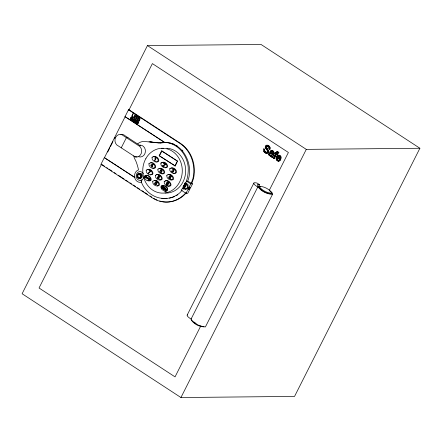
<?xml version="1.0" encoding="UTF-8"?>
<svg xmlns="http://www.w3.org/2000/svg" width="442" height="442" viewBox="0 0 442 442"><rect width="100%" height="100%" fill="white"/><g stroke="black" fill="none" stroke-linecap="round" stroke-linejoin="round"><path stroke-width="0.66" d="M189.668 187.496L189.303 187.314L188.226 189.452L188.983 189.391L189.938 187.496L189.193 187.071M271.714 151.341L270.719 151.838L270.056 151.252C275.029 148.567 274.642 154.645 272.416 157.341L272.161 157.346C272.913 155.12 275.697 151.396 271.719 150.54M272.161 157.346L271.388 156.838L271.548 156.131M137.799 143.749A11.917 10.492 89.4 0 1 145.595 141.578L159.059 142.998L160.38 142.595A28.073 24.719 89.4 0 1 188.187 166.739C188.64 174.977 186.983 183.971 181.076 190.088L185.999 193.309L187.745 193.287L192.502 183.872L187.734 181.137C194.745 163.396 181.016 138.451 160.236 142.987M266.758 152.44C269.78 150.755 263.846 148.611 265.382 146.158C266.99 143.528 271.366 146.639 269.946 149.186L268.896 148.755L268.659 146.965L267.421 146.147L266.714 146.258C265.548 148.368 272.421 152.761 266.399 153.374M269.946 149.186L269.145 148.755L269.222 147.501M143.788 177.137A4.403 3.873 89.4 0 1 141.993 179.811L141.39 182.181C145.269 192.38 155.943 199.795 166.999 198.254M276.256 158.037L276.405 157.468M266.609 152.418L264.902 151.236L264.487 149.302C263.62 151.042 266.018 153.236 267.614 152.136M269.692 149.192C270.57 147.424 269.001 145.462 267.233 145.169M264.736 149.302L263.697 148.888C262.659 150.91 264.543 153.291 266.648 153.374M267.808 151.86L267.824 150.827M265.454 146.639L265.946 145.7L266.896 145.169M191.204 183.402L192.894 178.728A31.448 27.691 89.4 0 0 179.888 143.368L128.495 109.787L125.025 116.655L164.855 142.578L125.025 116.655M191.773 183.397L193.463 178.723A31.448 27.691 89.4 0 0 180.458 143.363L129.064 109.782L128.495 109.787M158.816 177.971L158.689 178.225A0.663 0.586 89.4 0 1 158.037 178.419L157.612 177.922L157.755 177.27A0.657 0.58 89.4 0 1 158.402 177.071L158.628 177.214M191.718 320.069L191.541 320.45C194.276 324.113 199.348 326.804 203.928 326.853M147.451 45.587L22.1 293.737L180.938 397.529L294.549 396.413L419.9 148.263L261.062 44.471L147.451 45.587L306.289 149.379L419.9 148.263M185.767 192.834A31.448 27.691 89.4 0 1 152.357 197.867L100.964 164.28L104.323 157.634L134.744 177.369M104.478 157.628L125.174 116.655M104.428 166.164L101.538 164.275L39.04 288.007L175.043 376.882L200.867 325.754M107.726 152.031L109.848 147.832M110.506 146.517L112.953 141.683M114.528 138.561L115.147 137.335M128.788 110.329L152.391 63.604L288.399 152.479L269.316 190.253M130.141 118.959L131.053 117.207L138.744 122.235L137.838 123.987L130.163 118.959M121.252 147.838L126.384 137.683L127.953 137.666M159.175 155.7L175.231 165.96L159.175 155.7L161.573 150.96L161.927 150.96L177.623 161.214L161.573 150.96M159.529 155.7L161.927 150.96M148.164 179.115L147.705 178.662L147.866 178.336L148.39 178.529L148.076 177.927L148.628 178.143L148.02 177.739L147.534 178.701L148.937 179.231C148.987 180.579 149.534 176.794 148.225 179.154M174.872 165.96L177.27 161.22M175.529 165.363L177.027 162.402M185.999 193.309L190.756 183.889L192.502 183.872M188.983 189.391L189.833 187.436L189.198 187.193L189.574 187.436M187.17 315.091L253.863 183.071M257.769 187.038A7.669 1.84 26.8 0 1 253.807 183.413A7.669 1.84 26.8 0 1 257.205 183.148L259.631 184.734A4.768 1.144 26.8 0 0 258.918 186.541L257.769 187.038L191.082 319.058A7.669 1.84 26.8 0 1 187.452 314.864M274.438 156.208L275.681 153.75L274.802 153.324C274.957 151.722 276.858 153.938 275.134 152.672M274.802 153.324L275.355 152.667M258.703 186.574L259.631 184.734M277.156 151.595L278.88 152.418L278.399 153.081L276.985 152.766L276.526 153.578L277.598 154.136L277.272 154.788L276.416 154.23L274.023 158.54L273.283 158.059L275.46 153.75M275.791 153.098L276.51 151.877L277.377 151.595M274.023 158.54L276.416 154.23M276.747 153.578L277.427 152.6M276.195 154.236L277.051 154.788L277.598 154.136M269.261 190.502L271.841 192.568L272.67 194.044L205.392 326.947C200.071 326.588 193.95 323.715 190.999 319.223L191.331 318.837M180.938 397.529L306.289 149.379M188.226 189.452L189.673 187.375M270.239 152.606L272.769 153.556L273.04 152.473L271.858 151.396M272.769 153.556L273.289 152.473M278.62 160.308C277.09 160.601 276.338 158.7 277.051 157.545L280.316 159.678L280.836 157.186A2.376 2.088 89.4 0 0 280.145 155.888L279.294 155.335A2.431 2.138 89.4 0 0 277.924 155.302C273.941 156.628 276.819 163.501 280.184 160.44L279.471 159.827L278.344 160.308M280.316 159.678L280.968 158.855L281.118 157.186A2.376 2.088 89.4 0 0 280.427 155.888L279.576 155.335A2.431 2.138 89.4 0 0 278.206 155.302L276.653 156.871M276.278 152.567L277.029 151.678M272.255 154.987L272.532 154.518M278.178 153.081L278.88 152.418M161.606 163.065L161.971 162.612M278.885 156.059L279.996 157.02L279.885 158.479L277.443 156.882L278.902 156.048M277.443 156.882L278.631 156.098M272.67 194.044L272.333 194.425C267.012 194.071 260.89 191.198 257.94 186.706L259.084 186.215L260.321 186.386M182.253 190.077L179.977 192.673A28.073 24.719 89.4 0 1 161.722 198.248M188.32 189.513L188.618 189.331M270.056 151.252L271.482 150.501M280.184 160.44L278.637 161.181M270.719 151.838L272.112 151.391L273.046 152.031M279.04 160.159L279.471 159.827M271.371 155.485L272.438 154.214L270.333 153.484M153.147 156.816C156.07 154.645 161.684 160.971 157.186 162.054M145.484 175.712C149.446 173.06 154.733 182.596 147.91 180.601M158.998 168.689C161.921 166.523 167.535 172.85 163.032 173.933M156.496 174.839C160.457 172.187 165.744 181.723 158.921 179.728M170.839 168.269C173.761 166.104 179.375 172.43 174.872 173.513M167.927 174.811C171.888 172.159 177.17 181.69 170.347 179.695M165.302 181.027C169.264 178.375 174.546 187.911 167.722 185.916M162.098 185.916C169.921 183.949 169.275 196.287 161.634 189.121C157.656 181.22 172.319 188.612 165.424 191.165M143.39 173.8A4.403 3.873 89.4 0 0 138.39 172.015A4.403 3.873 89.4 0 0 136.407 177.513A4.403 3.873 89.4 0 0 141.059 180.253L141.993 179.811M267.018 153.352C271.366 151.612 265.272 148.462 266.46 146.263L267.675 146.147L268.907 146.959M259.791 186.828L259.023 187.364C261.758 191.027 266.83 193.718 271.41 193.767L271.333 192.789M270.156 152.6L269.045 153.402L268.918 154.678M150.595 162.827C154.805 161.148 158.418 170.026 152.473 168.004M162.518 162.319C165.982 160.811 170.502 168.187 165.22 167.767M147.843 169.385C151.308 167.877 155.827 175.253 150.551 174.833M154.391 180.507C157.855 178.999 162.369 186.375 157.092 185.955M271.62 155.479C270.67 155.822 269.128 155.037 269.598 153.899A0.823 0.729 89.4 0 1 270.106 153.49L270.587 153.484M270.974 156.203L271.802 156.125M164.855 142.578L160.385 142.987L148.998 141.783M153.965 142.324L154.927 142.313M168.01 142.578L168.579 142.573M135.081 156.838A5.961 5.249 89.4 0 0 141.28 153.357A5.961 5.249 89.4 0 0 139.031 145.915L123.633 135.882A5.973 5.26 89.4 0 0 115.627 137.407A5.973 5.26 89.4 0 0 118.5 146.037L135.081 156.838L137.048 156.822M271.388 156.838L272.416 157.341M273.283 158.059L274.244 158.534M100.964 164.28L101.538 164.275M187.734 181.137L186.557 181.148L190.756 183.889M277.206 152.6L277.681 152.6M278.62 156.048L279.941 156.474M270.476 156.175L271.228 156.203M150.346 141.832L152.308 142.037M154.54 142.318L156.418 142.517M271.206 155.54L269.985 154.954L269.852 153.899A0.823 0.729 89.4 0 1 270.36 153.49M278.559 161.192L277.018 160.446L276.267 159.12M272.686 154.208L271.316 153.739M270.725 156.17C266.161 155.136 269.985 150.484 273.018 153.551M169.827 142.948L174.198 144.274M155.573 161.7L156.402 161.971M173.264 173.159L174.087 173.43M161.424 173.579L162.247 173.85M164.523 190.8L165.352 191.071M278.211 160.28L277.355 159.656L277.09 158.347L277.333 157.545L278.421 158.253M277.554 151.656L278.664 152.424M265.996 153.214L264.631 152.324L263.791 151.053M263.697 148.888L264.487 149.302M270.266 156.037L269.045 154.993M195.16 322.887L196.176 323.5M189.938 187.496L189.309 187.425L188.342 189.342L188.872 189.215L189.485 187.425M276.526 153.578L277.377 154.136M275.023 153.324L275.681 153.75M277.725 156.882L280.167 158.479L280.14 156.722M279.51 158.965L280.593 159.678M176.502 145.562L177.618 146.291M188.507 189.082L188.878 189.325M104.323 157.634L135.081 177.728M106.737 167.673L107.892 168.43M109.047 169.181L111.931 171.071M114.24 172.579L115.975 173.712M118.285 175.22L124.058 178.993M125.793 180.126L128.103 181.634M129.832 182.767L131.567 183.9M133.296 185.032L135.606 186.541M137.34 187.673L139.65 189.182M141.959 190.69L143.689 191.822M144.849 192.579L147.733 194.463M150.042 195.972L151.777 197.104M193.834 321.964L194.823 322.654M277.99 152.75L278.399 153.081M279.189 159.833L279.902 160.44M270.305 151.247L270.974 151.833M182.082 150.004L182.916 150.949M266.09 148.716L267.592 150.435M265.504 147.672L265.736 148.208M141.059 180.253L141.39 182.181L140.147 182.369A6.381 5.619 89.4 0 1 134.705 177.645A6.381 5.619 89.4 0 1 137.302 170.468L138.512 169.899L138.412 169.413A45.863 40.377 89.4 0 0 135.584 160.407A11.917 10.492 89.4 0 1 133.782 155.888M138.921 173.607A2.608 2.293 89.4 0 1 142.346 175.518A2.608 2.293 89.4 0 1 139.49 178.38M138.932 178.12A2.608 2.293 89.4 0 1 138.457 177.706M120.876 134.484A5.973 5.26 89.4 0 1 125.202 135.865L140.55 145.899A5.961 5.249 89.4 0 0 139.285 145.308M177.866 194.707A28.073 24.719 89.4 0 1 176.148 195.74M174.38 196.607A28.073 24.719 89.4 0 1 169.38 198.132M186.342 192.828A31.448 27.691 89.4 0 1 159.617 200.994M157.109 200.088A31.448 27.691 89.4 0 1 153.501 198.22M140.164 145.081A5.961 5.249 89.4 0 1 145.39 151.816A5.961 5.249 89.4 0 1 138.843 156.805M161.667 148.716A22.443 19.763 89.4 0 1 163.573 148.357M166.805 148.236A22.443 19.763 89.4 0 1 185.64 171.745A22.443 19.763 89.4 0 1 164.993 193.071M158.612 177.286A0.663 0.586 89.4 0 1 158.788 178.027M146.274 177.513L146.888 177.877L146.446 178.004A0.674 0.591 89.4 0 1 146.263 177.872C145.794 176.319 148.092 176.944 146.274 177.513M163.501 187.612L163.733 188.093A0.558 0.492 89.4 0 0 163.971 188.17L164.468 187.425L163.711 187.143A0.762 0.674 89.4 0 0 163.523 187.469L163.501 187.612M131.385 119.169C131.826 120.97 133.324 117.478 131.694 118.439A1.409 1.243 89.4 0 0 131.44 118.892L131.385 119.169M159.783 176.358L159.783 176.535A0.878 0.773 89.4 0 1 159.556 177.054L158.987 177.22C160.07 180.513 155.12 177.43 158.242 176.734C157.358 175.424 159.761 174.899 159.783 176.358M165.302 164.242L165.264 164.612A1.039 0.917 89.4 0 1 164.949 165.104L162.971 165.772L164.275 166.623L164.093 166.977C158.667 164.993 166.999 165.667 164.396 163.617A0.597 0.525 89.4 0 0 163.965 163.75L163.49 163.722L163.761 163.402A0.912 0.801 89.4 0 1 164.242 163.225L165.302 164.242M131.451 118.075C132.191 117.583 129.76 117.721 130.721 119.08C131.755 119.555 129.876 117.6 131.451 118.075M131.523 119.125C132.362 120.528 132.396 116.975 131.523 119.125M136.512 118.467C136.379 119.776 134.412 118.506 135.014 117.583L134.644 117.39C133.501 119.799 138.313 120.058 136.55 117.633C134.351 116.29 137.484 115.401 137.081 117.329L137.456 117.528L137.374 116.356L136.589 115.727L135.782 115.738A0.939 0.823 89.4 0 0 135.351 116.34L136.512 118.467M185.629 185.916C183.021 189.684 188.154 184.419 184.784 185.552C184.275 186.867 183.303 185.535 184.331 185.093C185.325 184.408 182.971 185.099 183.657 186.137A0.635 0.558 89.4 0 0 183.878 186.408A0.569 0.497 89.4 0 0 184.303 186.452L185.181 185.623L185.629 185.916M139.584 120.102L139.573 120.395A1.083 0.956 89.4 0 1 139.18 121.042L138.434 121.163L136.871 120.213L138.49 117.008C139.655 117.08 141.064 119.296 139.335 119.555L139.584 120.102M173.253 171.165L172.899 171.844L172.303 171.822A0.619 0.541 89.4 0 1 172.021 171.209L172.082 170.888L171.667 170.927A1.022 0.901 89.4 0 0 171.684 171.513C172.33 173.292 174.176 171.513 173.607 170.695A0.735 0.646 89.4 0 0 174.065 170.33L174.142 170.115A0.878 0.773 89.4 0 0 174.032 169.413L173.369 168.905A0.956 0.845 89.4 0 0 172.761 169.037L172.496 169.303L172.789 169.579C174.198 168.695 173.761 170.861 172.689 170.518L173.253 171.165M157.148 182.402C157.159 183.408 156.159 185.507 154.976 184.535A0.917 0.807 89.4 0 1 154.7 183.971C154.352 182.596 156.612 180.209 157.148 182.402M131.793 116.163C132.047 118.887 135.55 117.196 135.246 114.887L134.876 114.644C134.224 119.169 130.302 116.555 133.401 113.677L133.025 113.434L131.793 116.163M161.91 171.325L161.65 172.159A1.232 1.083 89.4 0 1 161.197 172.535L160.015 172.176A1.006 0.89 89.4 0 1 159.8 171.64L159.888 171.048L160.181 171.529A0.63 0.552 89.4 0 0 160.468 172.142L161.092 172.142L161.501 171.468A0.68 0.602 89.4 0 0 161.452 171.037L160.264 170.452L161.302 169.076L162.623 169.938L162.441 170.292L161.385 169.601L160.833 170.314L161.59 170.579L161.91 171.325M184.817 188.088L184.021 189.209L182.292 188.253L182.435 187.966C184.099 190.447 185.684 187.126 183.005 186.833L183.154 186.546L184.253 187.27L184.817 188.088M155.054 183.684C156.932 186.878 157.385 177.988 155.054 183.684M167.126 182.982C167.07 184.607 169.209 183.187 168.126 182.325A0.624 0.547 89.4 0 0 167.772 182.248L167.126 182.982M170.75 177.634L169.988 178.861L168.921 178.435A1.099 0.967 89.4 0 1 168.739 177.717C168.789 176.662 169.999 174.761 171.087 175.944A0.878 0.773 89.4 0 1 171.281 176.585L171.203 176.949L170.866 176.767C171.192 175.612 169.568 175.805 169.457 176.767A0.983 0.867 89.4 0 1 170.109 176.695L170.75 177.634M162.617 186.292L162.076 186.314L162.253 185.966L162.617 186.292M166.75 182.9L167.032 183.844L167.977 184.054A2.127 1.873 89.4 0 1 167.546 184.64L167.258 184.811A0.652 0.575 89.4 0 1 166.811 184.739L166.612 183.977L166.28 183.806L166.203 184.17A0.862 0.757 89.4 0 0 166.391 184.806L166.943 185.176A1.061 0.934 89.4 0 0 167.402 185.159L168.413 184.043L168.728 182.778A1.111 0.978 89.4 0 0 168.242 181.993L167.325 181.966L166.75 182.9M186.629 183.938L186.237 184.878L185.579 184.447L186.121 183.579L186.629 183.938M134.329 119.821L134.042 120.351L133.517 120.163L133.136 120.627L133.804 119.307L134.329 119.821M137.821 175.524L138.026 176.794A1.768 1.558 89.4 0 0 138.97 177.562L139.744 177.551A1.657 1.459 89.4 0 0 140.766 176.336L140.153 174.562L139.849 175.165L139.871 174.413L138.479 174.485A1.624 1.431 89.4 0 0 137.821 175.524M163.628 187.585C164.225 189.049 164.551 186.148 163.628 187.585M185.717 183.424L185.353 184.303L184.778 183.922L185.27 183.121L185.717 183.424M139.755 118.616L139.329 119.213L138.186 118.6L138.672 117.627L139.755 118.616M164.441 188.159L164.584 188.629A0.691 0.608 89.4 0 0 164.794 188.778L165.314 188.447C163.385 188.502 165.645 187.817 165.28 187.784A0.707 0.619 89.4 0 0 165.07 187.651L164.7 187.712A0.685 0.602 89.4 0 0 164.551 187.872L164.441 188.159M150.175 179.308C149.606 180.568 149.208 179.413 149.595 178.772L150.175 179.308M163.584 186.844C163.015 188.121 162.601 186.949 162.999 186.297L163.584 186.844M164.75 189.209C164.325 190.182 163.838 189.43 164.247 188.751L164.75 189.209M136.661 122.158L136.363 122.622L135.766 122.346L136.434 121.025L136.915 121.462L136.661 122.158M149.004 178.783L148.96 179.109L148.672 178.922L149.004 178.783M134.186 119.881L133.595 120.009L133.838 119.533L134.186 119.881M162.75 186.336L161.706 186.751L162.197 185.778L162.75 186.336M136.523 122.163L135.959 122.263L136.186 121.81L136.523 122.163M141.092 176.076L140.495 177.452L139.208 177.927A2.105 1.856 89.4 0 1 137.965 177.231L137.506 175.772A1.934 1.702 89.4 0 1 138.092 174.408L140.158 173.839L141.092 176.076M186.905 183.96L186.32 185.308L184.408 184.06C184.75 182.11 185.773 183.215 186.419 183.237A0.729 0.646 89.4 0 1 186.806 183.54L186.905 183.96M169.142 177.573L169.397 178.452A0.58 0.514 89.4 0 0 169.722 178.529A0.718 0.635 89.4 0 0 170.071 178.347L170.358 177.778A0.674 0.591 89.4 0 0 170.314 177.364L169.734 176.982L169.142 177.573M136.782 121.578C136.351 122.39 136.291 120.738 136.782 121.578M134.948 120.053L134.628 121.605L134.246 120.821L133.832 121.086L134.948 120.053M134.738 120.467L134.639 120.887L134.351 120.699L134.816 120.152L134.738 120.467M132.821 118.926L132.495 120.213L133.407 119.334C131.893 122.495 134.76 117.229 132.65 120.058C133.771 116.544 131.147 122.014 132.821 118.926M144.407 176.176C143.523 179.076 148.219 182.513 150.413 180.104C151.291 177.203 146.595 173.772 144.407 176.176M146.219 170.142C145.335 173.037 150.037 176.474 152.225 174.065C153.109 171.17 148.407 167.733 146.219 170.142M148.971 163.584C148.087 166.485 152.788 169.916 154.976 167.507C155.86 164.612 151.158 161.175 148.971 163.584M152.07 157.28C151.186 160.175 155.888 163.612 158.076 161.203C158.96 158.302 154.258 154.871 152.07 157.28M152.766 181.264C151.882 184.159 156.578 187.596 158.766 185.187C159.65 182.292 154.954 178.855 152.766 181.264M155.418 175.303C154.534 178.203 159.23 181.64 161.424 179.231C162.302 176.33 157.606 172.899 155.418 175.303M157.921 169.159C157.037 172.054 161.739 175.491 163.927 173.082C164.811 170.181 160.109 166.75 157.921 169.159M160.894 163.076C160.01 165.971 164.711 169.408 166.899 166.999C167.783 164.098 163.081 160.667 160.894 163.076M164.22 181.491C163.341 184.391 168.037 187.828 170.225 185.419C171.109 182.518 166.413 179.082 164.22 181.491M166.844 175.275C165.965 178.176 170.662 181.607 172.85 179.198C173.734 176.303 169.037 172.866 166.844 175.275M169.761 168.739C168.877 171.634 173.579 175.071 175.767 172.662C176.645 169.761 171.949 166.33 169.761 168.739M150.042 179.33L149.495 179.27L149.656 178.949L150.042 179.33M163.452 186.867L162.894 186.8L163.054 186.48L163.452 186.867M164.634 189.231L164.159 189.176L164.297 188.905L164.634 189.231M159.413 176.446L158.684 176.833L158.612 175.91A0.558 0.492 89.4 0 1 159.159 175.888L159.413 176.446M139.153 120.246L138.539 120.732L137.434 120.08L137.992 118.975L139.031 119.727A0.564 0.492 89.4 0 1 139.153 120.246M259.515 186.347L259.344 186.734C262.078 190.397 267.15 193.088 271.725 193.132L271.902 192.751C269.167 189.088 264.095 186.397 259.515 186.347M135.318 120.296L135.048 121.876L135.633 120.71L135.992 120.738L135.318 120.296M136.13 120.826L135.572 122.224L136.13 120.826M137.224 121.544L136.556 122.865L137.086 123.213L136.749 122.782L137.224 121.544M137.893 121.975L137.224 123.301L137.86 123.716L137.418 123.219L137.644 122.765L138.114 123.075L137.722 122.611L137.926 122.207L138.506 122.379L137.893 121.975M144.716 176.165L144.915 177.435L144.783 176.375L145.656 175.966L144.716 176.165M150.932 165.07L150.761 165.407L151.91 166.164L151.545 166.883L151.871 167.093L152.236 166.374L152.595 166.606L152.766 166.269L152.407 166.037L153.391 164.087L150.932 165.07M145.495 176.673L145.694 177.944L145.562 176.883L146.435 176.474L145.495 176.673M154.987 157.871L154.805 158.23L155.683 158.208L154.496 160.562L154.822 160.778L156.346 157.755L154.987 157.871M149.192 170.104L149.015 170.457L150.313 171.308L148.623 172.535L148.064 173.314L148.396 173.535L150.91 171.225L149.192 170.104M152.766 164.468L152.081 165.822L151.252 165.28L152.766 164.468M147.352 177.308L146.871 178.27L147.396 178.612L147.037 178.225L147.352 177.308M161.545 186.983L161.126 187.806L161.667 188.159L161.275 187.773L161.866 187.657L161.59 187.143L162.07 187.325L161.545 186.983M162.22 187.425L161.894 188.309L162.22 187.662C161.91 190.071 163.341 186.535 162.369 188.386L162.22 187.425M162.894 187.867L162.816 188.911L163.474 188.242L162.894 187.867M163.573 188.309L163.159 189.132L163.7 189.485L163.302 189.099L163.894 188.983L163.617 188.469L164.098 188.651L163.573 188.309M164.993 189.679L164.86 189.944L165.932 189.496L165.601 188.48L165.733 189.535L164.993 189.679M165.772 190.187L165.639 190.452L166.711 190.005L166.38 188.988L166.512 190.043L165.772 190.187M185.452 188.789L184.916 189.85L187.728 188.419L188.226 187.425L187.883 183.977L187.347 185.038L187.646 187.717L185.452 188.789M137.269 174.568A2.608 2.293 89.4 0 0 139.269 178.48A2.608 2.293 89.4 0 0 141.241 174.562A2.608 2.293 89.4 0 0 137.269 174.568M145.877 158.54A22.443 19.763 89.4 0 0 161.612 193.104A22.443 19.763 89.4 0 0 180.071 160.418A22.443 19.763 89.4 0 0 145.877 158.54"/></g></svg>
